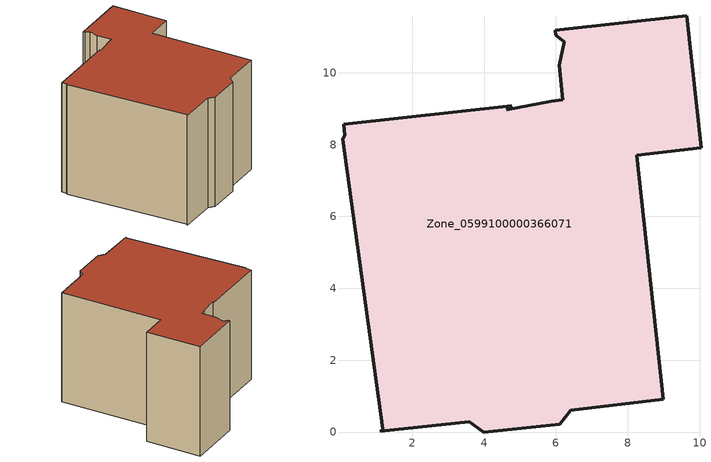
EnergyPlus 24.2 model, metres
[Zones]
Zone_0599100000366071
 floor ground (C_G): 6.41,0.61 6.11,0.22 3.99,0 3.58,0.28 1.11,0.02 1.18,0.09 0.06,8.15 0.12,8.27 0.09,8.56 4.78,9.09 4.63,8.97 5.87,9.21 6.19,9.25 6.09,10.21 6.24,10.87 6,11.05 5.98,11.19 9.64,11.58 10.04,7.91 8.25,7.7 8.99,0.91 z0
 wall outside (C_F): 0.09,8.56 0.12,8.27 0.06,8.15 1.18,0.09 1.11,0.02 3.58,0.28 3.99,0 6.11,0.22 6.41,0.61 8.99,0.91 8.25,7.7 10.04,7.91 9.64,11.58 5.98,11.19 6,11.05 6.24,10.87 6.09,10.21 6.19,9.25 5.87,9.21 4.63,8.97 4.78,9.09 0.09,8.56 z0:7.51
 roof outside (C_R): 4.63,8.97 4.78,9.09 0.09,8.56 0.12,8.27 0.06,8.15 1.18,0.09 1.11,0.02 3.58,0.28 3.99,0 6.11,0.22 6.41,0.61 8.99,0.91 8.25,7.7 10.04,7.91 9.64,11.58 5.98,11.19 6,11.05 6.24,10.87 6.09,10.21 6.19,9.25 5.87,9.21 z7.51
[BUILDING]
Pand.0599100000366071: North Axis=0; Terrain=City; Loads Convergence Tolerance Value=0.04; Temperature Convergence Tolerance Value=0.4; Solar Distribution=FullExterior; Maximum Number of Warmup Days=25; Minimum Number of Warmup Days=1
[Site:Location]
Rotterdam.The.Hague.AP_ZH_NLD Design_Conditions: Latitude=51.96; Longitude=4.45; Time Zone=1; Elevation=-4.5
[SITE:GROUNDTEMPERATURE:BUILDINGSURFACE]
18, 18, 18, 18, 18, 18, 18, 18, 18, 18, 18, 18
[MATERIAL] Thermal Absorptance=0.9; Solar Absorptance=0.7; Visible Absorptance=0.7
Name | Roughness | Thickness | Conductivity | Density | Specific Heat
G.D.1992-2005 | MediumSmooth | 0.15 | 0.06 | 540 | 1210
F.D.1992-2005 | Rough | 0.3 | 0.12 | 1920 | 840
R.D.1992-2005 | MediumRough | 0.2 | 0.08 | 1500 | 1000
[CONSTRUCTION]
C_G: G.D.1992-2005
C_F: F.D.1992-2005
C_R: R.D.1992-2005
[ZONE]
Zone_0599100000366071: Type=1; Multiplier=1; Ceiling Height=Autocalculate; Volume=Autocalculate; Floor Area=autocalculate; Part of Total Floor Area=Yes
[ZONEINFILTRATION:DESIGNFLOWRATE]
Infil_Zone_0599100000366071: Zone or ZoneList or Space or SpaceList=Zone_0599100000366071; Schedule=AlwaysOn; Design Flow Rate Calculation Method=Flow/Area; Flow Rate per Floor Area=0.0021; Constant Term Coefficient=1; Temperature Term Coefficient=0; Velocity Term Coefficient=0; Velocity Squared Term Coefficient=0
[HVACTEMPLATE:ZONE:IDEALLOADSAIRSYSTEM]
Zone_0599100000366071: Maximum Heating Supply Air Temperature=50; Minimum Cooling Supply Air Temperature=13; Maximum Heating Supply Air Humidity Ratio=0.0156; Minimum Cooling Supply Air Humidity Ratio=0.0077; Heating Limit=NoLimit; Cooling Limit=NoLimit; Dehumidification Control Type=ConstantSensibleHeatRatio; Cooling Sensible Heat Ratio=0.7; Dehumidification Setpoint=60; Humidification Control Type=None; Humidification Setpoint=30; Outdoor Air Method=None; Outdoor Air Flow Rate per Person=0.00944; Outdoor Air Flow Rate per Zone Floor Area=0; Outdoor Air Flow Rate per Zone=0; Demand Controlled Ventilation Type=None; Outdoor Air Economizer Type=NoEconomizer; Heat Recovery Type=None; Sensible Heat Recovery Effectiveness=0.7; Latent Heat Recovery Effectiveness=0.65
[ZONECONTROL:THERMOSTAT]
ThermostatControl_Zone_0599100000366071: Zone or ZoneList=Zone_0599100000366071; Control Type Schedule=DualSetpointControlType; Control 1=Thermostat_Zone_0599100000366071; Temperature Difference Between Cutout And Setpoint=0
[THERMOSTATSETPOINT:DUALSETPOINT]
Thermostat_Zone_0599100000366071: Heating Setpoint Temperature Schedule=HeatingSetpoint_Zone_0599100000366071; Cooling Setpoint Temperature Schedule=CoolingSetpoint_Zone_0599100000366071
[SCHEDULE:COMPACT]
HeatingSetpoint_Zone_0599100000366071: Through: 12/31, For: AllDays, Until: 24:00, 21
CoolingSetpoint_Zone_0599100000366071: Through: 12/31, For: AllDays, Until: 24:00, 24
DualSetpointControlType: Through: 12/31, For: AllDays, Until: 24:00, 4
AlwaysOn: Through: 12/31, For: AllDays, Until: 24:00, 1
